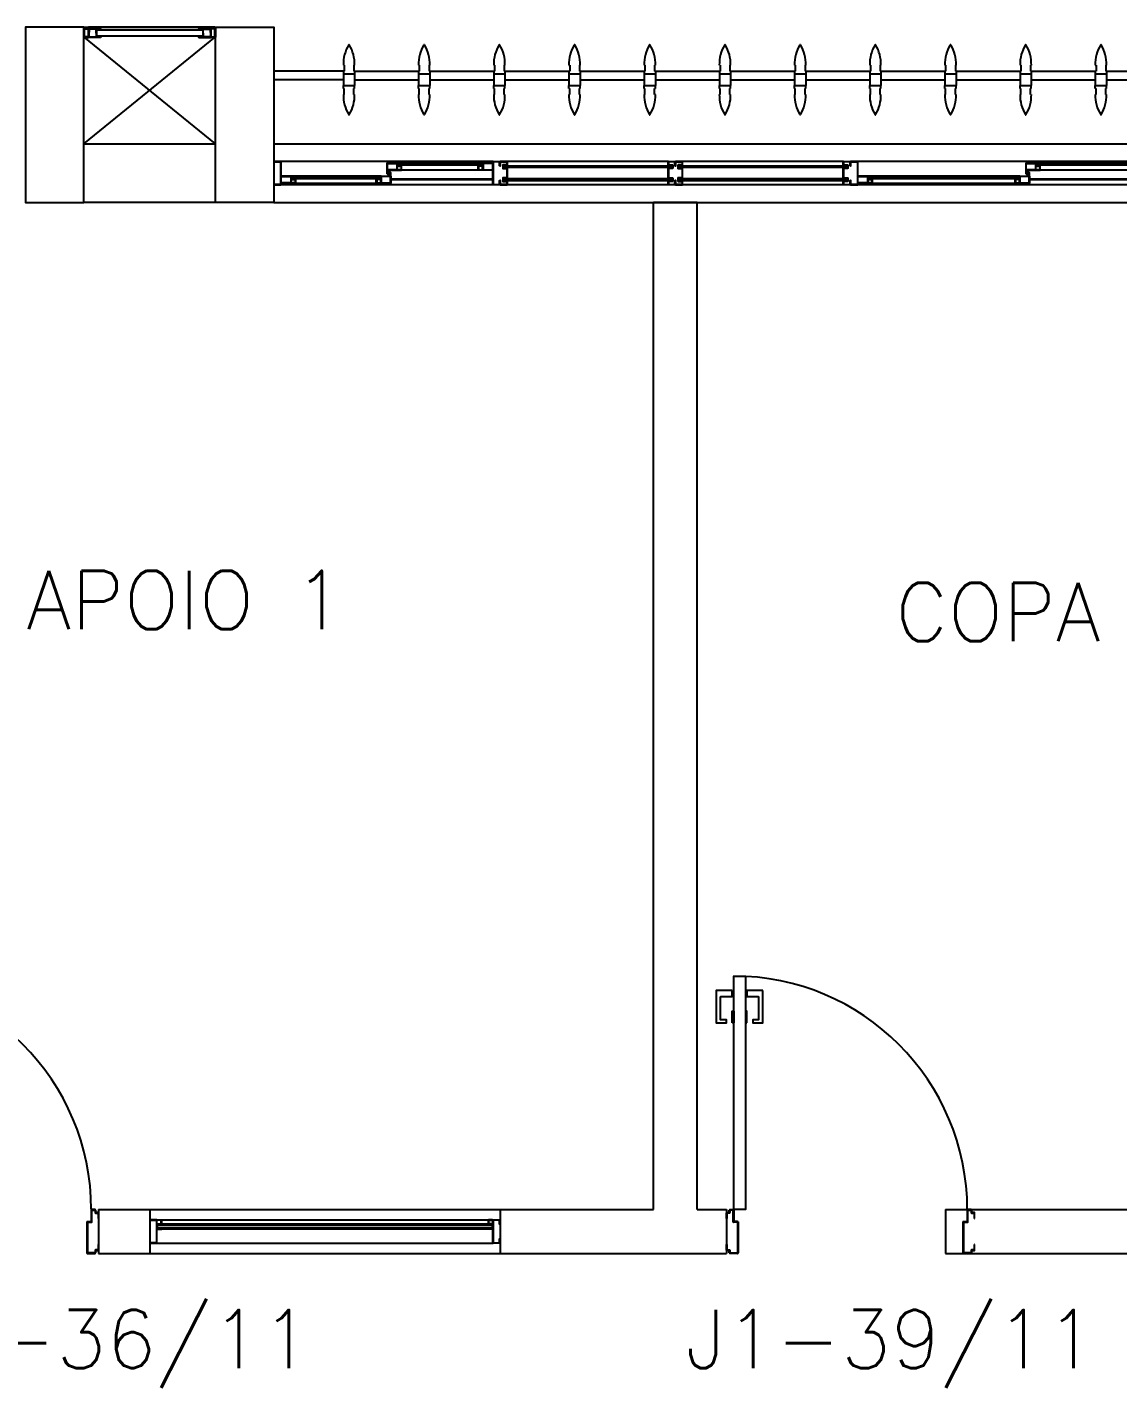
# Model space of a CAD drawing. Header units: millimetres. Extents: x 2801 to 3319, y 1187 to 1422.
# Drawn here: x 3020.33 to 3024.065, y 1353.339 to 1358 of the extents above; entities that cross this region are included whole.
import ezdxf

# ---------------------------------------------------------------- set-up
doc = ezdxf.new("R2010")
doc.units = ezdxf.units.MM
for name, color, linetype in [('AR-ALV', 2, 'Continuous'), ('AR-BRISES', 1, 'Continuous'), ('AR-ESQ', 1, 'Continuous'), ('AR-ESTC', 3, 'Continuous'), ('AR-PEITORIL', 1, 'Continuous'), ('AR-PORTA', 1, 'Continuous'), ('AR-SHAFT', 1, 'Continuous'), ('BR-PAINEL', 1, 'Continuous'), ('BR-SUPORTE', 1, 'Continuous'), ('DT-ESQ-BAGUETE-C', 2, 'Continuous'), ('DT-ESQ-BAGUETE-V', 1, 'Continuous'), ('DT-ESQ-CHAPA DOBRADA-V', 1, 'Continuous'), ('DT-ESQ-MARCO-V', 1, 'Continuous'), ('DT-ESQ-PERFIL CADEIRA-C', 2, 'Continuous'), ('DT-ESQ-PERFIL CADEIRA-V', 1, 'Continuous'), ('DT-ESQ-PERFIL U SIMPLES-C', 2, 'Continuous'), ('DT-ESQ-PERFIL U-C', 2, 'Continuous'), ('DT-ESQ-PERFIL U-V', 1, 'Continuous'), ('DT-ESQ-VENEZIANA-C', 2, 'Continuous'), ('DT-ESQ-VENEZIANA-V', 2, 'Continuous'), ('DT-ESQ-VIDRO-C', 2, 'Continuous'), ('DT-ESQ-VIDRO-V', 2, 'Continuous'), ('ENDEREÇO', 2, 'Continuous'), ('maçaneta', 1, 'Continuous'), ('mov', 1, 'Continuous'), ('PM-PERFIL U-C', 2, 'Continuous'), ('pm1', 2, 'Continuous'), ('TEXTO', 2, 'Continuous')]:
    doc.layers.add(name, color=color, linetype=linetype)
doc.styles.add('UNB-100', font='simplex.shx', dxfattribs={"height": 0.2})
doc.styles.add('UNB1-100', font='simplex.shx', dxfattribs={"height": 0.2})

# ---------------------------------------------------------------- blocks, each defined once
blk = doc.blocks.new('EF53-P')
at = {"layer": 'DT-ESQ-BAGUETE-C', "ltscale": 0.1}
for points in [[(2.61, -0.08), (2.5965, -0.08), (2.5965, -0.0785), (2.6095, -0.0785, 0.414214), (2.61, -0.078), (2.61, -0.067, 0.414214), (2.6095, -0.0665), (2.5965, -0.0665), (2.5965, -0.065), (2.61, -0.065, -0.414214), (2.6115, -0.0665), (2.6115, -0.0785, -0.414214)], [(3.1015, -0.08), (3.115, -0.08), (3.115, -0.0785), (3.102, -0.0785, -0.414214), (3.1015, -0.078), (3.1015, -0.067, -0.414214), (3.102, -0.0665), (3.115, -0.0665), (3.115, -0.065), (3.1015, -0.065, 0.414214), (3.1, -0.0665), (3.1, -0.0785, 0.414214)], [(4.7975, -0.08), (4.784, -0.08), (4.784, -0.0785), (4.797, -0.0785, 0.414214), (4.7975, -0.078), (4.7975, -0.067, 0.414214), (4.797, -0.0665), (4.784, -0.0665), (4.784, -0.065), (4.7975, -0.065, -0.414214), (4.799, -0.0665), (4.799, -0.0785, -0.414214)], [(5.0765, -0.08), (5.09, -0.08), (5.09, -0.0785), (5.077, -0.0785, -0.414214), (5.0765, -0.078), (5.0765, -0.067, -0.414214), (5.077, -0.0665), (5.09, -0.0665), (5.09, -0.065), (5.0765, -0.065, 0.414214), (5.075, -0.0665), (5.075, -0.0785, 0.414214)], [(2.5265, -0.125), (2.54, -0.125), (2.54, -0.1235), (2.527, -0.1235, -0.414214), (2.5265, -0.123), (2.5265, -0.112, -0.414214), (2.527, -0.1115), (2.54, -0.1115), (2.54, -0.11), (2.5265, -0.11, 0.414214), (2.525, -0.1115), (2.525, -0.1235, 0.414214)], [(4.4485, -0.125), (4.435, -0.125), (4.435, -0.1235), (4.448, -0.1235, 0.414214), (4.4485, -0.123), (4.4485, -0.112, 0.414214), (4.448, -0.1115), (4.435, -0.1115), (4.435, -0.11), (4.4485, -0.11, -0.414214), (4.45, -0.1115), (4.45, -0.1235, -0.414214)], [(4.714, -0.125), (4.7275, -0.125), (4.7275, -0.1235), (4.7145, -0.1235, -0.414214), (4.714, -0.123), (4.714, -0.112, -0.414214), (4.7145, -0.1115), (4.7275, -0.1115), (4.7275, -0.11), (4.714, -0.11, 0.414214), (4.7125, -0.1115), (4.7125, -0.1235, 0.414214)]]:
    blk.add_lwpolyline(points, format="xyb", close=True, dxfattribs=at)
at = {"layer": 'DT-ESQ-BAGUETE-V', "ltscale": 0.1}
for p, q in [((2.61, -0.065), (3.1015, -0.065)), ((4.7975, -0.065), (5.0765, -0.065)), ((2.0485, -0.11), (2.5265, -0.11)), ((4.4485, -0.11), (4.714, -0.11))]:
    blk.add_line(p, q, dxfattribs=at)
at = {"layer": 'DT-ESQ-CHAPA DOBRADA-V', "ltscale": 0.1}
for p, q in [((2, -0.077), (2.5615, -0.077)), ((2, -0.08), (2.5615, -0.08)), ((4.4, -0.077), (4.749, -0.077)), ((4.4, -0.08), (4.749, -0.08))]:
    blk.add_line(p, q, dxfattribs=at)
at = {"layer": 'DT-ESQ-MARCO-V', "ltscale": 0.1}
for p, q in [((3.1985, -0.06), (3.7515, -0.06)), ((3.7985, -0.06), (4.3515, -0.06)), ((3.1985, -0.14), (3.7515, -0.14)), ((3.7985, -0.14), (4.3515, -0.14))]:
    blk.add_line(p, q, dxfattribs=at)
at = {"layer": 'DT-ESQ-PERFIL CADEIRA-C', "ltscale": 0.1}
for p, q in [((2.5635, -0.0885), (2.61, -0.0885)), ((3.15, -0.0885), (3.1015, -0.0885)), ((4.751, -0.0885), (4.7975, -0.0885)), ((5.125, -0.0885), (5.0765, -0.0885)), ((2.573, -0.1335), (2.5265, -0.1335)), ((4.4, -0.1335), (4.4485, -0.1335)), ((4.7605, -0.1335), (4.714, -0.1335))]:
    blk.add_line(p, q, dxfattribs=at)
for points in [[(2.61, -0.087, -1), (2.61, -0.09), (2.5635, -0.09, -0.414214), (2.5615, -0.088), (2.5615, -0.067, -0.414214), (2.5635, -0.065), (2.595, -0.065, -0.414214), (2.5965, -0.0665), (2.5965, -0.087)], [(2.5965, -0.0885, -0.198913), (2.5954, -0.0881, -0.198913), (2.595, -0.087), (2.595, -0.067, 0.414214), (2.5945, -0.0665), (2.5635, -0.0665, 0.414214), (2.563, -0.067), (2.563, -0.088, 0.414214), (2.5635, -0.0885)], [(3.1015, -0.09), (3.15, -0.09), (3.15, -0.0885), (3.115, -0.0885, 0.198912), (3.1161, -0.0881, 0.198913), (3.1165, -0.087), (3.1165, -0.067, -0.414214), (3.117, -0.0665), (3.15, -0.0665), (3.15, -0.065), (3.1165, -0.065, 0.414214), (3.115, -0.0665), (3.115, -0.0785), (3.115, -0.08), (3.115, -0.087), (3.1015, -0.087, 1)], [(4.7975, -0.087, -1), (4.7975, -0.09), (4.751, -0.09, -0.414214), (4.749, -0.088), (4.749, -0.067, -0.414214), (4.751, -0.065), (4.7825, -0.065, -0.414214), (4.784, -0.0665), (4.784, -0.087)], [(4.784, -0.0885, -0.198913), (4.7829, -0.0881, -0.198913), (4.7825, -0.087), (4.7825, -0.067, 0.414214), (4.782, -0.0665), (4.751, -0.0665, 0.414214), (4.7505, -0.067), (4.7505, -0.088, 0.414214), (4.751, -0.0885)], [(5.0765, -0.09), (5.125, -0.09), (5.125, -0.0885), (5.09, -0.0885, 0.198912), (5.0911, -0.0881, 0.198913), (5.0915, -0.087), (5.0915, -0.067, -0.414214), (5.092, -0.0665), (5.125, -0.0665), (5.125, -0.065), (5.0915, -0.065, 0.414214), (5.09, -0.0665), (5.09, -0.0785), (5.09, -0.08), (5.09, -0.087), (5.0765, -0.087, 1)], [(2.5265, -0.132, 1), (2.5265, -0.135), (2.573, -0.135, 0.414214), (2.575, -0.133), (2.575, -0.112, 0.414214), (2.573, -0.11), (2.5415, -0.11, 0.414214), (2.54, -0.1115), (2.54, -0.132)], [(2.54, -0.1335, 0.198913), (2.5411, -0.1331, 0.198913), (2.5415, -0.132), (2.5415, -0.112, -0.414214), (2.542, -0.1115), (2.573, -0.1115, -0.414214), (2.5735, -0.112), (2.5735, -0.133, -0.414214), (2.573, -0.1335)], [(4.4485, -0.135), (4.4, -0.135), (4.4, -0.1335), (4.435, -0.1335, -0.198912), (4.4339, -0.1331, -0.198913), (4.4335, -0.132), (4.4335, -0.112, 0.414214), (4.433, -0.1115), (4.4, -0.1115), (4.4, -0.11), (4.4335, -0.11, -0.414214), (4.435, -0.1115), (4.435, -0.1235), (4.435, -0.125), (4.435, -0.132), (4.4485, -0.132, -1)], [(4.714, -0.132, 1), (4.714, -0.135), (4.7605, -0.135, 0.414214), (4.7625, -0.133), (4.7625, -0.112, 0.414214), (4.7605, -0.11), (4.729, -0.11, 0.414214), (4.7275, -0.1115), (4.7275, -0.132)], [(4.7275, -0.1335, 0.198913), (4.7286, -0.1331, 0.198913), (4.729, -0.132), (4.729, -0.112, -0.414214), (4.7295, -0.1115), (4.7605, -0.1115, -0.414214), (4.761, -0.112), (4.761, -0.133, -0.414214), (4.7605, -0.1335)]]:
    blk.add_lwpolyline(points, format="xyb", close=True, dxfattribs=at)
at = {"layer": 'DT-ESQ-PERFIL CADEIRA-V', "ltscale": 0.1}
for p, q in [((2.595, -0.09), (3.1015, -0.09)), ((4.7825, -0.09), (5.0765, -0.09)), ((2.0485, -0.135), (2.5265, -0.135)), ((4.4485, -0.135), (4.714, -0.135))]:
    blk.add_line(p, q, dxfattribs=at)
at = {"layer": 'DT-ESQ-PERFIL U SIMPLES-C', "ltscale": 0.1}
for points in [[(2.5635, -0.102), (2.5715, -0.102), (2.5715, -0.1005), (2.5635, -0.1005, -0.414214), (2.563, -0.1), (2.563, -0.092, -0.414214), (2.5635, -0.0915), (2.5715, -0.0915), (2.5715, -0.09), (2.5635, -0.09, 0.414214), (2.5615, -0.092), (2.5615, -0.1, 0.414214)], [(4.751, -0.102), (4.759, -0.102), (4.759, -0.1005), (4.751, -0.1005, -0.414214), (4.7505, -0.1), (4.7505, -0.092, -0.414214), (4.751, -0.0915), (4.759, -0.0915), (4.759, -0.09), (4.751, -0.09, 0.414214), (4.749, -0.092), (4.749, -0.1, 0.414214)], [(2.573, -0.098), (2.565, -0.098), (2.565, -0.0995), (2.573, -0.0995, -0.414214), (2.5735, -0.1), (2.5735, -0.108, -0.414214), (2.573, -0.1085), (2.565, -0.1085), (2.565, -0.11), (2.573, -0.11, 0.414214), (2.575, -0.108), (2.575, -0.1, 0.414214)], [(4.7605, -0.098), (4.7525, -0.098), (4.7525, -0.0995), (4.7605, -0.0995, -0.414214), (4.761, -0.1), (4.761, -0.108, -0.414214), (4.7605, -0.1085), (4.7525, -0.1085), (4.7525, -0.11), (4.7605, -0.11, 0.414214), (4.7625, -0.108), (4.7625, -0.1, 0.414214)]]:
    blk.add_lwpolyline(points, format="xyb", close=True, dxfattribs=at)
at = {"layer": 'DT-ESQ-PERFIL U-C', "ltscale": 0.1}
for points in [[(3.175, -0.0615, 0.414214), (3.1735, -0.06), (3.1515, -0.06, 0.414214), (3.15, -0.0615), (3.15, -0.1385, 0.414214), (3.1515, -0.14), (3.1735, -0.14, 0.414214), (3.175, -0.1385), (3.175, -0.125), (3.1735, -0.125), (3.1735, -0.138, -0.414214), (3.173, -0.1385), (3.152, -0.1385, -0.414214), (3.1515, -0.138), (3.1515, -0.062, -0.414214), (3.152, -0.0615), (3.173, -0.0615, -0.414214), (3.1735, -0.062), (3.1735, -0.075), (3.175, -0.075)], [(3.2, -0.1285), (3.2, -0.1385, -0.414214), (3.1985, -0.14), (3.1765, -0.14, -0.414214), (3.175, -0.1385), (3.175, -0.125), (3.1765, -0.125), (3.1765, -0.138, 0.414214), (3.177, -0.1385), (3.198, -0.1385, 0.414214), (3.1985, -0.138), (3.1985, -0.1285), (3.1855, -0.1285, -0.414214), (3.184, -0.127), (3.184, -0.117, -0.414214), (3.1855, -0.1155), (3.1985, -0.1155), (3.1985, -0.0845), (3.1855, -0.0845, -0.414214), (3.184, -0.083), (3.184, -0.073, -0.414214), (3.1855, -0.0715), (3.1985, -0.0715), (3.1985, -0.062, 0.414214), (3.198, -0.0615), (3.177, -0.0615, 0.414214), (3.1765, -0.062), (3.1765, -0.075), (3.175, -0.075), (3.175, -0.0615, -0.414214), (3.1765, -0.06), (3.1985, -0.06, -0.414214), (3.2, -0.0615), (3.2, -0.0715, -0.414214), (3.1985, -0.073), (3.1855, -0.073), (3.1855, -0.083), (3.1985, -0.083), (3.1985, -0.083, -0.414214), (3.2, -0.0845), (3.2, -0.1155, -0.414214), (3.1985, -0.117), (3.1985, -0.117), (3.1855, -0.117), (3.1855, -0.127), (3.1985, -0.127, -0.414214)], [(3.75, -0.1285), (3.75, -0.1385, 0.414214), (3.7515, -0.14), (3.7735, -0.14, 0.414214), (3.775, -0.1385), (3.775, -0.125), (3.7735, -0.125), (3.7735, -0.138, -0.414214), (3.773, -0.1385), (3.752, -0.1385, -0.414214), (3.7515, -0.138), (3.7515, -0.1285), (3.7645, -0.1285, 0.414214), (3.766, -0.127), (3.766, -0.117, 0.414214), (3.7645, -0.1155), (3.7515, -0.1155), (3.7515, -0.0845), (3.7645, -0.0845, 0.414214), (3.766, -0.083), (3.766, -0.073, 0.414214), (3.7645, -0.0715), (3.7515, -0.0715), (3.7515, -0.062, -0.414214), (3.752, -0.0615), (3.773, -0.0615, -0.414214), (3.7735, -0.062), (3.7735, -0.075), (3.775, -0.075), (3.775, -0.0615, 0.414214), (3.7735, -0.06), (3.7515, -0.06, 0.414214), (3.75, -0.0615), (3.75, -0.0715, 0.414214), (3.7515, -0.073), (3.7645, -0.073), (3.7645, -0.083), (3.7515, -0.083), (3.7515, -0.083, 0.414214), (3.75, -0.0845), (3.75, -0.1155, 0.414214), (3.7515, -0.117), (3.7515, -0.117), (3.7645, -0.117), (3.7645, -0.127), (3.7515, -0.127, 0.414214)], [(3.8, -0.1285), (3.8, -0.1385, -0.414214), (3.7985, -0.14), (3.7765, -0.14, -0.414214), (3.775, -0.1385), (3.775, -0.125), (3.7765, -0.125), (3.7765, -0.138, 0.414214), (3.777, -0.1385), (3.798, -0.1385, 0.414214), (3.7985, -0.138), (3.7985, -0.1285), (3.7855, -0.1285, -0.414214), (3.784, -0.127), (3.784, -0.117, -0.414214), (3.7855, -0.1155), (3.7985, -0.1155), (3.7985, -0.0845), (3.7855, -0.0845, -0.414214), (3.784, -0.083), (3.784, -0.073, -0.414214), (3.7855, -0.0715), (3.7985, -0.0715), (3.7985, -0.062, 0.414214), (3.798, -0.0615), (3.777, -0.0615, 0.414214), (3.7765, -0.062), (3.7765, -0.075), (3.775, -0.075), (3.775, -0.0615, -0.414214), (3.7765, -0.06), (3.7985, -0.06, -0.414214), (3.8, -0.0615), (3.8, -0.0715, -0.414214), (3.7985, -0.073), (3.7855, -0.073), (3.7855, -0.083), (3.7985, -0.083), (3.7985, -0.083, -0.414214), (3.8, -0.0845), (3.8, -0.1155, -0.414214), (3.7985, -0.117), (3.7985, -0.117), (3.7855, -0.117), (3.7855, -0.127), (3.7985, -0.127, -0.414214)], [(4.35, -0.1285), (4.35, -0.1385, 0.414214), (4.3515, -0.14), (4.3735, -0.14, 0.414214), (4.375, -0.1385), (4.375, -0.125), (4.3735, -0.125), (4.3735, -0.138, -0.414214), (4.373, -0.1385), (4.352, -0.1385, -0.414214), (4.3515, -0.138), (4.3515, -0.1285), (4.3645, -0.1285, 0.414214), (4.366, -0.127), (4.366, -0.117, 0.414214), (4.3645, -0.1155), (4.3515, -0.1155), (4.3515, -0.0845), (4.3645, -0.0845, 0.414214), (4.366, -0.083), (4.366, -0.073, 0.414214), (4.3645, -0.0715), (4.3515, -0.0715), (4.3515, -0.062, -0.414214), (4.352, -0.0615), (4.373, -0.0615, -0.414214), (4.3735, -0.062), (4.3735, -0.075), (4.375, -0.075), (4.375, -0.0615, 0.414214), (4.3735, -0.06), (4.3515, -0.06, 0.414214), (4.35, -0.0615), (4.35, -0.0715, 0.414214), (4.3515, -0.073), (4.3645, -0.073), (4.3645, -0.083), (4.3515, -0.083), (4.3515, -0.083, 0.414214), (4.35, -0.0845), (4.35, -0.1155, 0.414214), (4.3515, -0.117), (4.3515, -0.117), (4.3645, -0.117), (4.3645, -0.127), (4.3515, -0.127, 0.414214)], [(4.375, -0.0615, -0.414214), (4.3765, -0.06), (4.3985, -0.06, -0.414214), (4.4, -0.0615), (4.4, -0.1385, -0.414214), (4.3985, -0.14), (4.3765, -0.14, -0.414214), (4.375, -0.1385), (4.375, -0.125), (4.3765, -0.125), (4.3765, -0.138, 0.414214), (4.377, -0.1385), (4.398, -0.1385, 0.414214), (4.3985, -0.138), (4.3985, -0.062, 0.414214), (4.398, -0.0615), (4.377, -0.0615, 0.414214), (4.3765, -0.062), (4.3765, -0.075), (4.375, -0.075)], [(5.15, -0.0615, 0.414214), (5.1485, -0.06), (5.1265, -0.06, 0.414214), (5.125, -0.0615), (5.125, -0.1385, 0.414214), (5.1265, -0.14), (5.1485, -0.14, 0.414214), (5.15, -0.1385), (5.15, -0.125), (5.1485, -0.125), (5.1485, -0.138, -0.414214), (5.148, -0.1385), (5.127, -0.1385, -0.414214), (5.1265, -0.138), (5.1265, -0.062, -0.414214), (5.127, -0.0615), (5.148, -0.0615, -0.414214), (5.1485, -0.062), (5.1485, -0.075), (5.15, -0.075)]]:
    blk.add_lwpolyline(points, format="xyb", close=True, dxfattribs=at)
at = {"layer": 'DT-ESQ-PERFIL U-V', "ltscale": 0.1}
for p, q in [((1.9985, -0.06), (3.1515, -0.06)), ((4.3985, -0.06), (5.1265, -0.06)), ((1.9985, -0.14), (3.1515, -0.14)), ((4.3985, -0.14), (5.1265, -0.14))]:
    blk.add_line(p, q, dxfattribs=at)
at = {"layer": 'DT-ESQ-VIDRO-C', "ltscale": 0.1}
for points in [[(3.1125, -0.085), (3.1125, -0.082), (2.599, -0.082), (2.599, -0.085)], [(3.7625, -0.081), (3.7625, -0.075), (3.1875, -0.075), (3.1875, -0.081)], [(4.3625, -0.081), (4.3625, -0.075), (3.7875, -0.075), (3.7875, -0.081)], [(5.0875, -0.085), (5.0875, -0.082), (4.7865, -0.082), (4.7865, -0.085)], [(2.038, -0.13), (2.038, -0.127), (2.537, -0.127), (2.537, -0.13)], [(4.438, -0.13), (4.438, -0.127), (4.7245, -0.127), (4.7245, -0.13)]]:
    blk.add_lwpolyline(points, close=True, dxfattribs=at)
at = {"layer": 'DT-ESQ-VIDRO-V', "ltscale": 0.1}
for points in [[(3.7625, -0.119), (3.7625, -0.125), (3.1875, -0.125), (3.1875, -0.119)], [(4.3625, -0.119), (4.3625, -0.125), (3.7875, -0.125), (3.7875, -0.119)]]:
    blk.add_lwpolyline(points, close=True, dxfattribs=at)
blk = doc.blocks.new('EF05-P')
at = {"layer": 'DT-ESQ-BAGUETE-C', "ltscale": 0.1}
blk.add_lwpolyline([(0.039, -0.05), (0.0255, -0.05), (0.0255, -0.0485), (0.039, -0.0485), (0.039, -0.0365), (0.0255, -0.0365), (0.0255, -0.035), (0.039, -0.035, -0.414214), (0.0405, -0.0365), (0.0405, -0.0485, -0.414214)], format="xyb", close=True, dxfattribs=at)
at = {"layer": 'DT-ESQ-BAGUETE-C', "color": 2, "ltscale": 0.1}
blk.add_lwpolyline([(1.161, -0.05), (1.1745, -0.05), (1.1745, -0.0485), (1.161, -0.0485), (1.161, -0.0365), (1.1745, -0.0365), (1.1745, -0.035), (1.161, -0.035, 0.414214), (1.1595, -0.0365), (1.1595, -0.0485, 0.414214)], format="xyb", close=True, dxfattribs=at)
at = {"layer": 'DT-ESQ-BAGUETE-V', "color": 2, "ltscale": 0.1}
blk.add_line((1.161, -0.05), (0.039, -0.05), dxfattribs=at)
at = {"layer": 'DT-ESQ-CHAPA DOBRADA-V', "color": 2, "ltscale": 0.1}
blk.add_line((1.16, -0.067), (0.04, -0.067), dxfattribs=at)
at = {"layer": 'DT-ESQ-MARCO-V', "color": 1, "ltscale": 0.1}
for p, q in [((0.0235, -0.035), (1.1765, -0.035)), ((0.0235, -0.115), (1.1765, -0.115))]:
    blk.add_line(p, q, dxfattribs=at)
at = {"layer": 'DT-ESQ-PERFIL U-C', "color": 2, "ltscale": 0.1}
for points in [[(0.025, -0.0655), (0.025, -0.0655, 0.414214), (0.0235, -0.067), (0.0235, -0.1135), (0.0015, -0.1135), (0.0015, -0.1), (0, -0.1), (0, -0.1135, 0.414214), (0.0015, -0.115), (0.0235, -0.115, 0.414214), (0.025, -0.1135), (0.025, -0.067), (0.04, -0.067, 1), (0.04, -0.064), (0.025, -0.064), (0.025, -0.0365, 0.414214), (0.0235, -0.035), (0.0015, -0.035, 0.414214), (0, -0.0365), (0, -0.05), (0.0015, -0.05), (0.0015, -0.0365), (0.0235, -0.0365), (0.0235, -0.064, 0.414214), (0.025, -0.0655), (0.04, -0.0655)], [(1.175, -0.0655), (1.175, -0.0655, -0.414214), (1.1765, -0.067), (1.1765, -0.1135), (1.1985, -0.1135), (1.1985, -0.1), (1.2, -0.1), (1.2, -0.1135, -0.414214), (1.1985, -0.115), (1.1765, -0.115, -0.414214), (1.175, -0.1135), (1.175, -0.067), (1.16, -0.067, -1), (1.16, -0.064), (1.175, -0.064), (1.175, -0.0365, -0.414214), (1.1765, -0.035), (1.1985, -0.035, -0.414214), (1.2, -0.0365), (1.2, -0.05), (1.1985, -0.05), (1.1985, -0.0365), (1.1765, -0.0365), (1.1765, -0.064, -0.414214), (1.175, -0.0655), (1.16, -0.0655)]]:
    blk.add_lwpolyline(points, format="xyb", dxfattribs=at)
at = {"layer": 'DT-ESQ-VIDRO-C', "color": 2, "ltscale": 0.1}
blk.add_lwpolyline([(0.027, -0.062), (0.027, -0.052), (1.173, -0.052), (1.173, -0.062)], close=True, dxfattribs=at)
blk = doc.blocks.new('BR-MODULO8')
at = {"layer": 'BR-PAINEL'}
for p, q in [((-4.9117, 0.27), (-4.9092, 0.27)), ((-4.9117, 0.25), (-4.9117, 0.24)), ((-4.9117, 0.25), (-4.9092, 0.25)), ((-4.9117, 0.24), (-4.8733, 0.24)), ((-4.9117, 0.24), (-4.9117, 0.2)), ((-4.9092, 0.27), (-4.9092, 0.25)), ((-4.8758, 0.27), (-4.8758, 0.25)), ((-4.8733, 0.27), (-4.8758, 0.27)), ((-4.8733, 0.25), (-4.8758, 0.25)), ((-4.8733, 0.25), (-4.8733, 0.24)), ((-4.8733, 0.24), (-4.8733, 0.2)), ((-4.6542, 0.27), (-4.6517, 0.27)), ((-4.6542, 0.25), (-4.6542, 0.24)), ((-4.6542, 0.25), (-4.6517, 0.25)), ((-4.6542, 0.24), (-4.6158, 0.24)), ((-4.6542, 0.24), (-4.6542, 0.2)), ((-4.6517, 0.27), (-4.6517, 0.25)), ((-4.6183, 0.27), (-4.6183, 0.25)), ((-4.6158, 0.27), (-4.6183, 0.27)), ((-4.6158, 0.25), (-4.6183, 0.25)), ((-4.6158, 0.25), (-4.6158, 0.24)), ((-4.6158, 0.24), (-4.6158, 0.2)), ((-4.3967, 0.27), (-4.3942, 0.27)), ((-4.3967, 0.25), (-4.3967, 0.24)), ((-4.3967, 0.25), (-4.3942, 0.25)), ((-4.3967, 0.24), (-4.3583, 0.24)), ((-4.3967, 0.24), (-4.3967, 0.2)), ((-4.3942, 0.27), (-4.3942, 0.25)), ((-4.3608, 0.27), (-4.3608, 0.25)), ((-4.3583, 0.27), (-4.3608, 0.27)), ((-4.3583, 0.25), (-4.3608, 0.25)), ((-4.3583, 0.25), (-4.3583, 0.24)), ((-4.3583, 0.24), (-4.3583, 0.2)), ((-4.1392, 0.27), (-4.1367, 0.27)), ((-4.1392, 0.25), (-4.1392, 0.24)), ((-4.1392, 0.25), (-4.1367, 0.25)), ((-4.1392, 0.24), (-4.1008, 0.24)), ((-4.1392, 0.24), (-4.1392, 0.2)), ((-4.1367, 0.27), (-4.1367, 0.25)), ((-4.1033, 0.27), (-4.1033, 0.25)), ((-4.1008, 0.27), (-4.1033, 0.27)), ((-4.1008, 0.25), (-4.1033, 0.25)), ((-4.1008, 0.25), (-4.1008, 0.24)), ((-4.1008, 0.24), (-4.1008, 0.2)), ((-3.8817, 0.27), (-3.8792, 0.27)), ((-3.8817, 0.25), (-3.8817, 0.24)), ((-3.8817, 0.25), (-3.8792, 0.25)), ((-3.8817, 0.24), (-3.8433, 0.24)), ((-3.8817, 0.24), (-3.8817, 0.2)), ((-3.8792, 0.27), (-3.8792, 0.25)), ((-3.8458, 0.27), (-3.8458, 0.25)), ((-3.8433, 0.27), (-3.8458, 0.27)), ((-3.8433, 0.25), (-3.8458, 0.25)), ((-3.8433, 0.25), (-3.8433, 0.24)), ((-3.8433, 0.24), (-3.8433, 0.2)), ((-3.6242, 0.27), (-3.6217, 0.27)), ((-3.6242, 0.25), (-3.6242, 0.24)), ((-3.6242, 0.25), (-3.6217, 0.25)), ((-3.6242, 0.24), (-3.5858, 0.24)), ((-3.6242, 0.24), (-3.6242, 0.2)), ((-3.6217, 0.27), (-3.6217, 0.25)), ((-3.5883, 0.27), (-3.5883, 0.25)), ((-3.5858, 0.27), (-3.5883, 0.27)), ((-3.5858, 0.25), (-3.5883, 0.25)), ((-3.5858, 0.25), (-3.5858, 0.24)), ((-3.5858, 0.24), (-3.5858, 0.2)), ((-3.3667, 0.27), (-3.3642, 0.27)), ((-3.3667, 0.25), (-3.3667, 0.24)), ((-3.3667, 0.25), (-3.3642, 0.25)), ((-3.3667, 0.24), (-3.3283, 0.24)), ((-3.3667, 0.24), (-3.3667, 0.2)), ((-3.3642, 0.27), (-3.3642, 0.25)), ((-3.3308, 0.27), (-3.3308, 0.25)), ((-3.3283, 0.27), (-3.3308, 0.27)), ((-3.3283, 0.25), (-3.3308, 0.25)), ((-3.3283, 0.25), (-3.3283, 0.24)), ((-3.3283, 0.24), (-3.3283, 0.2)), ((-3.1092, 0.27), (-3.1067, 0.27)), ((-3.1092, 0.25), (-3.1092, 0.24)), ((-3.1092, 0.25), (-3.1067, 0.25)), ((-3.1092, 0.24), (-3.0708, 0.24)), ((-3.1092, 0.24), (-3.1092, 0.2)), ((-3.1067, 0.27), (-3.1067, 0.25)), ((-3.0733, 0.27), (-3.0733, 0.25)), ((-3.0708, 0.27), (-3.0733, 0.27)), ((-3.0708, 0.25), (-3.0733, 0.25)), ((-3.0708, 0.25), (-3.0708, 0.24)), ((-3.0708, 0.24), (-3.0708, 0.2)), ((-2.8517, 0.27), (-2.8492, 0.27)), ((-2.8517, 0.25), (-2.8517, 0.24)), ((-2.8517, 0.25), (-2.8492, 0.25)), ((-2.8517, 0.24), (-2.8133, 0.24)), ((-2.8517, 0.24), (-2.8517, 0.2)), ((-2.8492, 0.27), (-2.8492, 0.25)), ((-2.8158, 0.27), (-2.8158, 0.25)), ((-2.8133, 0.27), (-2.8158, 0.27)), ((-2.8133, 0.25), (-2.8158, 0.25)), ((-2.8133, 0.25), (-2.8133, 0.24)), ((-2.8133, 0.24), (-2.8133, 0.2)), ((-2.5942, 0.27), (-2.5917, 0.27)), ((-2.5942, 0.25), (-2.5942, 0.24)), ((-2.5942, 0.25), (-2.5917, 0.25)), ((-2.5942, 0.24), (-2.5558, 0.24)), ((-2.5942, 0.24), (-2.5942, 0.2)), ((-2.5917, 0.27), (-2.5917, 0.25)), ((-2.5583, 0.27), (-2.5583, 0.25)), ((-2.5558, 0.27), (-2.5583, 0.27)), ((-2.5558, 0.25), (-2.5583, 0.25)), ((-2.5558, 0.25), (-2.5558, 0.24)), ((-2.5558, 0.24), (-2.5558, 0.2)), ((-2.3367, 0.27), (-2.3342, 0.27)), ((-2.3367, 0.25), (-2.3367, 0.24)), ((-2.3367, 0.25), (-2.3342, 0.25)), ((-2.3367, 0.24), (-2.2983, 0.24)), ((-2.3367, 0.24), (-2.3367, 0.2)), ((-2.3342, 0.27), (-2.3342, 0.25)), ((-2.3008, 0.27), (-2.3008, 0.25)), ((-2.2983, 0.27), (-2.3008, 0.27)), ((-2.2983, 0.25), (-2.3008, 0.25)), ((-2.2983, 0.25), (-2.2983, 0.24)), ((-2.2983, 0.24), (-2.2983, 0.2)), ((-4.9117, 0.2), (-4.8733, 0.2)), ((-4.9117, 0.19), (-4.9117, 0.2)), ((-4.9117, 0.19), (-4.9092, 0.19)), ((-4.9092, 0.17), (-4.9092, 0.19)), ((-4.8733, 0.19), (-4.8758, 0.19)), ((-4.8758, 0.17), (-4.8758, 0.19)), ((-4.8733, 0.19), (-4.8733, 0.2)), ((-4.6542, 0.2), (-4.6158, 0.2)), ((-4.6542, 0.19), (-4.6542, 0.2)), ((-4.6542, 0.19), (-4.6517, 0.19)), ((-4.6517, 0.17), (-4.6517, 0.19)), ((-4.6158, 0.19), (-4.6183, 0.19)), ((-4.6183, 0.17), (-4.6183, 0.19)), ((-4.6158, 0.19), (-4.6158, 0.2)), ((-4.3967, 0.2), (-4.3583, 0.2)), ((-4.3967, 0.19), (-4.3967, 0.2)), ((-4.3967, 0.19), (-4.3942, 0.19)), ((-4.3942, 0.17), (-4.3942, 0.19)), ((-4.3583, 0.19), (-4.3608, 0.19)), ((-4.3608, 0.17), (-4.3608, 0.19)), ((-4.3583, 0.19), (-4.3583, 0.2)), ((-4.1392, 0.2), (-4.1008, 0.2)), ((-4.1392, 0.19), (-4.1392, 0.2)), ((-4.1392, 0.19), (-4.1367, 0.19)), ((-4.1367, 0.17), (-4.1367, 0.19)), ((-4.1008, 0.19), (-4.1033, 0.19)), ((-4.1033, 0.17), (-4.1033, 0.19)), ((-4.1008, 0.19), (-4.1008, 0.2)), ((-3.8817, 0.2), (-3.8433, 0.2)), ((-3.8817, 0.19), (-3.8817, 0.2)), ((-3.8817, 0.19), (-3.8792, 0.19)), ((-3.8792, 0.17), (-3.8792, 0.19)), ((-3.8433, 0.19), (-3.8458, 0.19)), ((-3.8458, 0.17), (-3.8458, 0.19)), ((-3.8433, 0.19), (-3.8433, 0.2)), ((-3.6242, 0.2), (-3.5858, 0.2)), ((-3.6242, 0.19), (-3.6242, 0.2)), ((-3.6242, 0.19), (-3.6217, 0.19)), ((-3.6217, 0.17), (-3.6217, 0.19)), ((-3.5858, 0.19), (-3.5883, 0.19)), ((-3.5883, 0.17), (-3.5883, 0.19)), ((-3.5858, 0.19), (-3.5858, 0.2)), ((-3.3667, 0.2), (-3.3283, 0.2)), ((-3.3667, 0.19), (-3.3667, 0.2)), ((-3.3667, 0.19), (-3.3642, 0.19)), ((-3.3642, 0.17), (-3.3642, 0.19)), ((-3.3283, 0.19), (-3.3308, 0.19)), ((-3.3308, 0.17), (-3.3308, 0.19)), ((-3.3283, 0.19), (-3.3283, 0.2)), ((-3.1092, 0.2), (-3.0708, 0.2)), ((-3.1092, 0.19), (-3.1092, 0.2)), ((-3.1092, 0.19), (-3.1067, 0.19)), ((-3.1067, 0.17), (-3.1067, 0.19)), ((-3.0708, 0.19), (-3.0733, 0.19)), ((-3.0733, 0.17), (-3.0733, 0.19)), ((-3.0708, 0.19), (-3.0708, 0.2)), ((-2.8517, 0.2), (-2.8133, 0.2)), ((-2.8517, 0.19), (-2.8517, 0.2)), ((-2.8517, 0.19), (-2.8492, 0.19)), ((-2.8492, 0.17), (-2.8492, 0.19)), ((-2.8133, 0.19), (-2.8158, 0.19)), ((-2.8158, 0.17), (-2.8158, 0.19)), ((-2.8133, 0.19), (-2.8133, 0.2)), ((-2.5942, 0.2), (-2.5558, 0.2)), ((-2.5942, 0.19), (-2.5942, 0.2)), ((-2.5942, 0.19), (-2.5917, 0.19)), ((-2.5917, 0.17), (-2.5917, 0.19)), ((-2.5558, 0.19), (-2.5583, 0.19)), ((-2.5583, 0.17), (-2.5583, 0.19)), ((-2.5558, 0.19), (-2.5558, 0.2)), ((-2.3367, 0.2), (-2.2983, 0.2)), ((-2.3367, 0.19), (-2.3367, 0.2)), ((-2.3367, 0.19), (-2.3342, 0.19)), ((-2.3342, 0.17), (-2.3342, 0.19)), ((-2.2983, 0.19), (-2.3008, 0.19)), ((-2.3008, 0.17), (-2.3008, 0.19)), ((-2.2983, 0.19), (-2.2983, 0.2)), ((-4.9117, 0.17), (-4.9092, 0.17)), ((-4.8733, 0.17), (-4.8758, 0.17)), ((-4.6542, 0.17), (-4.6517, 0.17)), ((-4.6158, 0.17), (-4.6183, 0.17)), ((-4.3967, 0.17), (-4.3942, 0.17)), ((-4.3583, 0.17), (-4.3608, 0.17)), ((-4.1392, 0.17), (-4.1367, 0.17)), ((-4.1008, 0.17), (-4.1033, 0.17)), ((-3.8817, 0.17), (-3.8792, 0.17)), ((-3.8433, 0.17), (-3.8458, 0.17)), ((-3.6242, 0.17), (-3.6217, 0.17)), ((-3.5858, 0.17), (-3.5883, 0.17)), ((-3.3667, 0.17), (-3.3642, 0.17)), ((-3.3283, 0.17), (-3.3308, 0.17)), ((-3.1092, 0.17), (-3.1067, 0.17)), ((-3.0708, 0.17), (-3.0733, 0.17)), ((-2.8517, 0.17), (-2.8492, 0.17)), ((-2.8133, 0.17), (-2.8158, 0.17)), ((-2.5942, 0.17), (-2.5917, 0.17)), ((-2.5558, 0.17), (-2.5583, 0.17)), ((-2.3367, 0.17), (-2.3342, 0.17)), ((-2.2983, 0.17), (-2.3008, 0.17))]:
    blk.add_line(p, q, dxfattribs=at)
for centre, radius, start, end in [((-4.7867, 0.2739), 0.1251, 148.4721, 181.772), ((-4.8925, 0.3387), 0.001, 37.1012, 142.8988), ((-4.9983, 0.2739), 0.1251, 358.228, 31.5279), ((-4.5292, 0.2739), 0.1251, 148.4721, 181.772), ((-4.635, 0.3387), 0.001, 37.1012, 142.8988), ((-4.7408, 0.2739), 0.1251, 358.228, 31.5279), ((-4.2717, 0.2739), 0.1251, 148.4721, 181.772), ((-4.3775, 0.3387), 0.001, 37.1012, 142.8988), ((-4.4833, 0.2739), 0.1251, 358.228, 31.5279), ((-4.0142, 0.2739), 0.1251, 148.4721, 181.772), ((-4.12, 0.3387), 0.001, 37.1012, 142.8988), ((-4.2258, 0.2739), 0.1251, 358.228, 31.5279), ((-3.7567, 0.2739), 0.1251, 148.4721, 181.772), ((-3.8625, 0.3387), 0.001, 37.1012, 142.8988), ((-3.9683, 0.2739), 0.1251, 358.228, 31.5279), ((-3.4992, 0.2739), 0.1251, 148.4721, 181.772), ((-3.605, 0.3387), 0.001, 37.1012, 142.8988), ((-3.7108, 0.2739), 0.1251, 358.228, 31.5279), ((-3.2417, 0.2739), 0.1251, 148.4721, 181.772), ((-3.3475, 0.3387), 0.001, 37.1012, 142.8988), ((-3.4533, 0.2739), 0.1251, 358.228, 31.5279), ((-2.9842, 0.2739), 0.1251, 148.4721, 181.772), ((-3.09, 0.3387), 0.001, 37.1012, 142.8988), ((-3.1958, 0.2739), 0.1251, 358.228, 31.5279), ((-2.7267, 0.2739), 0.1251, 148.4721, 181.772), ((-2.8325, 0.3387), 0.001, 37.1012, 142.8988), ((-2.9383, 0.2739), 0.1251, 358.228, 31.5279), ((-2.4692, 0.2739), 0.1251, 148.4721, 181.772), ((-2.575, 0.3387), 0.001, 37.1012, 142.8988), ((-2.6808, 0.2739), 0.1251, 358.228, 31.5279), ((-2.2117, 0.2739), 0.1251, 148.4721, 181.772), ((-2.3175, 0.3387), 0.001, 37.1012, 142.8988), ((-2.4233, 0.2739), 0.1251, 358.228, 31.5279), ((-4.7867, 0.1661), 0.1251, 178.228, 211.5279), ((-4.9983, 0.1661), 0.1251, 328.4721, 1.772), ((-4.5292, 0.1661), 0.1251, 178.228, 211.5279), ((-4.7408, 0.1661), 0.1251, 328.4721, 1.772), ((-4.2717, 0.1661), 0.1251, 178.228, 211.5279), ((-4.4833, 0.1661), 0.1251, 328.4721, 1.772), ((-4.0142, 0.1661), 0.1251, 178.228, 211.5279), ((-4.2258, 0.1661), 0.1251, 328.4721, 1.772), ((-3.7567, 0.1661), 0.1251, 178.228, 211.5279), ((-3.9683, 0.1661), 0.1251, 328.4721, 1.772), ((-3.4992, 0.1661), 0.1251, 178.228, 211.5279), ((-3.7108, 0.1661), 0.1251, 328.4721, 1.772), ((-3.2417, 0.1661), 0.1251, 178.228, 211.5279), ((-3.4533, 0.1661), 0.1251, 328.4721, 1.772), ((-2.9842, 0.1661), 0.1251, 178.228, 211.5279), ((-3.1958, 0.1661), 0.1251, 328.4721, 1.772), ((-2.7267, 0.1661), 0.1251, 178.228, 211.5279), ((-2.9383, 0.1661), 0.1251, 328.4721, 1.772), ((-2.4692, 0.1661), 0.1251, 178.228, 211.5279), ((-2.6808, 0.1661), 0.1251, 328.4721, 1.772), ((-2.2117, 0.1661), 0.1251, 178.228, 211.5279), ((-2.4233, 0.1661), 0.1251, 328.4721, 1.772), ((-4.8925, 0.1013), 0.001, 217.1012, 322.8988), ((-4.635, 0.1013), 0.001, 217.1012, 322.8988), ((-4.3775, 0.1013), 0.001, 217.1012, 322.8988), ((-4.12, 0.1013), 0.001, 217.1012, 322.8988), ((-3.8625, 0.1013), 0.001, 217.1012, 322.8988), ((-3.605, 0.1013), 0.001, 217.1012, 322.8988), ((-3.3475, 0.1013), 0.001, 217.1012, 322.8988), ((-3.09, 0.1013), 0.001, 217.1012, 322.8988), ((-2.8325, 0.1013), 0.001, 217.1012, 322.8988), ((-2.575, 0.1013), 0.001, 217.1012, 322.8988), ((-2.3175, 0.1013), 0.001, 217.1012, 322.8988)]:
    blk.add_arc(centre, radius, start, end, dxfattribs=at)
at = {"layer": 'BR-SUPORTE'}
for p, q in [((-4.9117, 0.25), (-5.15, 0.25)), ((-4.8733, 0.25), (-4.6517, 0.25)), ((-4.6158, 0.25), (-4.3942, 0.25)), ((-4.3583, 0.25), (-4.1367, 0.25)), ((-4.1008, 0.25), (-3.8792, 0.25)), ((-3.8433, 0.25), (-3.6217, 0.25)), ((-3.5858, 0.25), (-3.3642, 0.25)), ((-3.3283, 0.25), (-3.1067, 0.25)), ((-3.0708, 0.25), (-2.8492, 0.25)), ((-2.8133, 0.25), (-2.5917, 0.25)), ((-2.5558, 0.25), (-2.3342, 0.25)), ((-2.2983, 0.25), (-2.0767, 0.25)), ((-4.9117, 0.22), (-5.15, 0.22)), ((-4.8733, 0.22), (-4.6542, 0.22)), ((-4.6158, 0.22), (-4.3967, 0.22)), ((-4.3583, 0.22), (-4.1392, 0.22)), ((-4.1008, 0.22), (-3.8817, 0.22)), ((-3.8433, 0.22), (-3.6242, 0.22)), ((-3.5858, 0.22), (-3.3667, 0.22)), ((-3.3283, 0.22), (-3.1092, 0.22)), ((-3.0708, 0.22), (-2.8517, 0.22)), ((-2.8133, 0.22), (-2.5942, 0.22)), ((-2.5558, 0.22), (-2.3367, 0.22)), ((-2.2983, 0.22), (-2.0792, 0.22))]:
    blk.add_line(p, q, dxfattribs=at)
blk = doc.blocks.new('PM3')
at = {"layer": 'maçaneta'}
for points in [[(0.02, 0.825), (-0.035, 0.825), (-0.035, 0.715), (0, 0.715), (0, 0.725), (-0.02, 0.725), (-0.02, 0.8035, -0.414214), (-0.0185, 0.805), (0.02, 0.805)], [(0.125, 0.825), (0.07, 0.825), (0.07, 0.805), (0.1085, 0.805, -0.414214), (0.11, 0.8035), (0.11, 0.725), (0.09, 0.725), (0.09, 0.715), (0.125, 0.715)]]:
    blk.add_lwpolyline(points, format="xyb", close=True, dxfattribs=at)
for points in [[(0.02, 0.715), (0.02, 0.755), (0.025, 0.755), (0.025, 0.715)], [(0.07, 0.715), (0.07, 0.755), (0.065, 0.755), (0.065, 0.715)]]:
    blk.add_lwpolyline(points, close=True, dxfattribs=at)
at = {"layer": 'mov'}
blk.add_arc((0.025, 0.075), 0.8, 0, 90, dxfattribs=at)
at = {"layer": 'PM-PERFIL U-C'}
for p, q in [((0, 0.045), (0, 0.0635)), ((0.0015, 0.065), (0.01, 0.065)), ((0.002, 0.063), (0.002, 0.045)), ((0.0105, 0.063), (0.002, 0.063)), ((0.01, 0.065), (0.01, 0.0735)), ((0.0115, 0.075), (0.0235, 0.075)), ((0.012, 0.073), (0.012, 0.0645)), ((0.023, 0.073), (0.012, 0.073)), ((0.023, 0.0335), (0.023, 0.073)), ((0.025, 0.0735), (0.025, 0.034)), ((0.825, 0.0735), (0.825, 0.034)), ((0.8385, 0.075), (0.8265, 0.075)), ((0.827, 0.073), (0.838, 0.073)), ((0.827, 0.0335), (0.827, 0.073)), ((0.838, 0.073), (0.838, 0.0645)), ((0.8395, 0.063), (0.848, 0.063)), ((0.84, 0.065), (0.84, 0.0735)), ((0.8485, 0.065), (0.84, 0.065)), ((0.848, 0.063), (0.848, 0.045)), ((0.85, 0.045), (0.85, 0.0635)), ((0.002, 0.045), (0, 0.045)), ((0.038, 0.032), (0.0245, 0.032)), ((0.0385, 0.034), (0.025, 0.034)), ((0.038, 0.032), (0.038, -0.073)), ((0.04, 0.0325), (0.04, -0.0735)), ((0.81, 0.0325), (0.81, -0.0735)), ((0.8115, 0.034), (0.825, 0.034)), ((0.812, 0.032), (0.8255, 0.032)), ((0.812, 0.032), (0.812, -0.073)), ((0.848, 0.045), (0.85, 0.045)), ((0, -0.045), (0.002, -0.045)), ((0, -0.0635), (0, -0.045)), ((0.002, -0.045), (0.002, -0.063)), ((0.85, -0.045), (0.848, -0.045)), ((0.848, -0.045), (0.848, -0.063)), ((0.85, -0.0635), (0.85, -0.045)), ((0.01, -0.065), (0.0015, -0.065)), ((0.002, -0.063), (0.0105, -0.063)), ((0.01, -0.0735), (0.01, -0.065)), ((0.0385, -0.075), (0.0115, -0.075)), ((0.012, -0.0645), (0.012, -0.073)), ((0.012, -0.073), (0.038, -0.073)), ((0.8115, -0.075), (0.8385, -0.075)), ((0.838, -0.073), (0.812, -0.073)), ((0.838, -0.0645), (0.838, -0.073)), ((0.848, -0.063), (0.8395, -0.063)), ((0.84, -0.0735), (0.84, -0.065)), ((0.84, -0.065), (0.8485, -0.065))]:
    blk.add_line(p, q, dxfattribs=at)
for centre, start, end in [((0.0015, 0.0635), 90, 180), ((0.0115, 0.0735), 90, 180), ((0.0105, 0.0645), 270, 0), ((0.0235, 0.0735), 360, 90), ((0.8265, 0.0735), 90, 180), ((0.8395, 0.0645), 180, 270), ((0.8385, 0.0735), 0, 90), ((0.8485, 0.0635), 0, 90), ((0.0245, 0.0335), 180, 270), ((0.0385, 0.0325), 0, 90), ((0.8115, 0.0325), 90, 180), ((0.8255, 0.0335), 270, 0), ((0.0015, -0.0635), 180, 270), ((0.0115, -0.0735), 180, 270), ((0.0105, -0.0645), 0, 90), ((0.0385, -0.0735), 269.9386, 0), ((0.8115, -0.0735), 180, 270.0614), ((0.8395, -0.0645), 90, 180), ((0.8385, -0.0735), 270, 0), ((0.8485, -0.0635), 270, 0)]:
    blk.add_arc(centre, 0.0015, start, end, dxfattribs=at)
at = {"layer": 'pm1'}
blk.add_lwpolyline([(0.065, 0.875), (0.065, 0.075), (0.025, 0.075), (0.025, 0.875)], close=True, dxfattribs=at)
blk = doc.blocks.new('EF01C-P')
at = {"layer": 'DT-ESQ-BAGUETE-C', "ltscale": 0.1}
for points in [[(0.0015, 0.035), (0.015, 0.035), (0.015, 0.0335), (0.0015, 0.0335), (0.0015, 0.005), (0.015, 0.005), (0.015, 0.0035), (0.0015, 0.0035, -0.414214), (0, 0.005), (0, 0.0335, -0.414214)], [(0.4485, 0.035), (0.435, 0.035), (0.435, 0.0335), (0.4485, 0.0335), (0.4485, 0.005), (0.435, 0.005), (0.435, 0.0035), (0.4485, 0.0035, 0.414214), (0.45, 0.005), (0.45, 0.0335, 0.414214)]]:
    blk.add_lwpolyline(points, format="xyb", close=True, dxfattribs=at)
at = {"layer": 'DT-ESQ-PERFIL CADEIRA-C', "ltscale": 0.1}
for points in [[(0.01, 0.0015), (0.01, 0.003), (0.0015, 0.003, 1), (0.0015, 0), (0.015, 0, 0.414214), (0.0165, 0.0015), (0.0165, 0.0335), (0.043, 0.0335)], [(0.043, 0.0065), (0.018, 0.0065), (0.018, 0.0165), (0.0165, 0.0165), (0.0165, 0.0065, 0.414214), (0.018, 0.005), (0.043, 0.005), (0.0565, 0.005, 1), (0.0565, 0.008), (0.043, 0.008), (0.043, 0.02), (0.043, 0.032), (0.0565, 0.032, 1), (0.0565, 0.035), (0.043, 0.035), (0.0165, 0.035, 0.414214), (0.015, 0.0335), (0.015, 0.0015), (0.0015, 0.0015)], [(0.0415, 0.02), (0.0415, 0.032, -0.414214), (0.043, 0.0335), (0.0565, 0.0335)], [(0.0415, 0.02), (0.0415, 0.008, 0.414214), (0.043, 0.0065), (0.0565, 0.0065)], [(0.407, 0.0065), (0.432, 0.0065), (0.432, 0.0165), (0.4335, 0.0165), (0.4335, 0.0065, -0.414214), (0.432, 0.005), (0.407, 0.005), (0.3935, 0.005, -1), (0.3935, 0.008), (0.407, 0.008), (0.407, 0.02), (0.407, 0.032), (0.3935, 0.032, -1), (0.3935, 0.035), (0.407, 0.035), (0.4335, 0.035, -0.414214), (0.435, 0.0335), (0.435, 0.0015), (0.4485, 0.0015)], [(0.4085, 0.02), (0.4085, 0.032, 0.414214), (0.407, 0.0335), (0.3935, 0.0335)], [(0.4085, 0.02), (0.4085, 0.008, -0.414214), (0.407, 0.0065), (0.3935, 0.0065)], [(0.44, 0.0015), (0.44, 0.003), (0.4485, 0.003, -1), (0.4485, 0), (0.435, 0, -0.414214), (0.4335, 0.0015), (0.4335, 0.0335), (0.407, 0.0335)]]:
    blk.add_lwpolyline(points, format="xyb", dxfattribs=at)
at = {"layer": 'DT-ESQ-PERFIL CADEIRA-V', "ltscale": 0.1}
blk.add_line((0.015, 0), (0.435, 0), dxfattribs=at)
at = {"layer": 'DT-ESQ-VENEZIANA-C', "ltscale": 0.1}
for p, q in [((0.043, 0.0105), (0.407, 0.0105)), ((0.043, 0.009), (0.407, 0.009))]:
    blk.add_line(p, q, dxfattribs=at)
at = {"layer": 'DT-ESQ-VENEZIANA-V', "ltscale": 0.1}
blk.add_line((0.043, 0.031), (0.407, 0.031), dxfattribs=at)

msp = doc.modelspace()

# ---------------------------------------------------------------- linework, layer by layer
at = {"layer": 'AR-ALV'}
for p, q in [((3020.5249, 1357.5998), (3020.9749, 1357.5998)), ((3020.9749, 1357.3998), (3020.5249, 1357.3998)), ((3022.4749, 1353.9498), (3022.4749, 1357.3998)), ((3022.4749, 1357.3998), (3022.6249, 1357.3998)), ((3022.6249, 1357.3998), (3022.4749, 1357.3998)), ((3022.6249, 1353.9498), (3022.6249, 1357.3998)), ((3020.5749, 1353.9498), (3020.5749, 1353.7998)), ((3020.5749, 1353.9498), (3020.7499, 1353.9498)), ((3020.7499, 1353.9498), (3020.7499, 1353.7998)), ((3020.7499, 1353.9498), (3020.7499, 1353.7998)), ((3021.9499, 1353.9498), (3021.9499, 1353.7998)), ((3021.9499, 1353.9498), (3022.4749, 1353.9498)), ((3022.6249, 1353.9498), (3022.7249, 1353.9498)), ((3022.7249, 1353.9498), (3022.7249, 1353.7998)), ((3023.4749, 1353.9498), (3024.8749, 1353.9498)), ((3023.4749, 1353.9498), (3023.4749, 1353.7998)), ((3020.5749, 1353.7998), (3020.7499, 1353.7998)), ((3021.9499, 1353.7998), (3022.7249, 1353.7998)), ((3023.4749, 1353.7998), (3028.0249, 1353.7998))]:
    msp.add_line(p, q, dxfattribs=at)
at = {"layer": 'AR-ESTC'}
for points in [[(3020.5249, 1357.9998), (3020.3249, 1357.9998), (3020.3249, 1357.3998), (3020.5249, 1357.3998)], [(3020.9749, 1357.9998), (3021.1749, 1357.9998), (3021.1749, 1357.3998), (3020.9749, 1357.3998)]]:
    msp.add_lwpolyline(points, close=True, dxfattribs=at)
at = {"layer": 'AR-PEITORIL'}
for p, q in [((3021.1749, 1357.5998), (3024.9499, 1357.5998)), ((3021.1749, 1357.3998), (3024.8749, 1357.3998)), ((3020.7499, 1353.9498), (3021.9499, 1353.9498)), ((3020.7499, 1353.7998), (3021.9499, 1353.7998))]:
    msp.add_line(p, q, dxfattribs=at)
at = {"layer": 'AR-SHAFT'}
for p, q in [((3020.5249, 1357.5998), (3020.9749, 1357.9663)), ((3020.9749, 1357.5998), (3020.5249, 1357.9663))]:
    msp.add_line(p, q, dxfattribs=at)

# ---------------------------------------------------------------- block references
at = {"layer": 'AR-BRISES'}
msp.add_blockref('BR-MODULO8', (3026.3249, 1357.5998), dxfattribs=at)
at = {"layer": 'AR-ESQ', "rotation": 180}
for name, p in [('EF01C-P', (3020.9749, 1357.9998)), ('EF53-P', (3026.3249, 1357.3998))]:
    msp.add_blockref(name, p, dxfattribs=at)
at = {"layer": 'AR-ESQ'}
msp.add_blockref('EF05-P', (3020.7499, 1353.9498), dxfattribs=at)
at = {"layer": 'AR-PORTA'}
for p in [(3019.7249, 1353.8748), (3022.7249, 1353.8748)]:
    msp.add_blockref('PM3', p, dxfattribs=at)

# ---------------------------------------------------------------- texts
at = {"layer": 'ENDEREÇO', "style": 'UNB1-100'}
for s, p in [('J1-36/11', (3019.8982, 1353.4061)), ('J1-39/11', (3022.5853, 1353.4061))]:
    msp.add_text(s, height=0.2, dxfattribs=at).set_placement(p)
at = {"layer": 'TEXTO', "style": 'UNB-100'}
for s, p in [('APOIO 1', (3020.3275, 1355.938)), ('COPA', (3023.3036, 1355.8967))]:
    msp.add_text(s, height=0.2, dxfattribs=at).set_placement(p)

doc.saveas('drawing.dxf')
